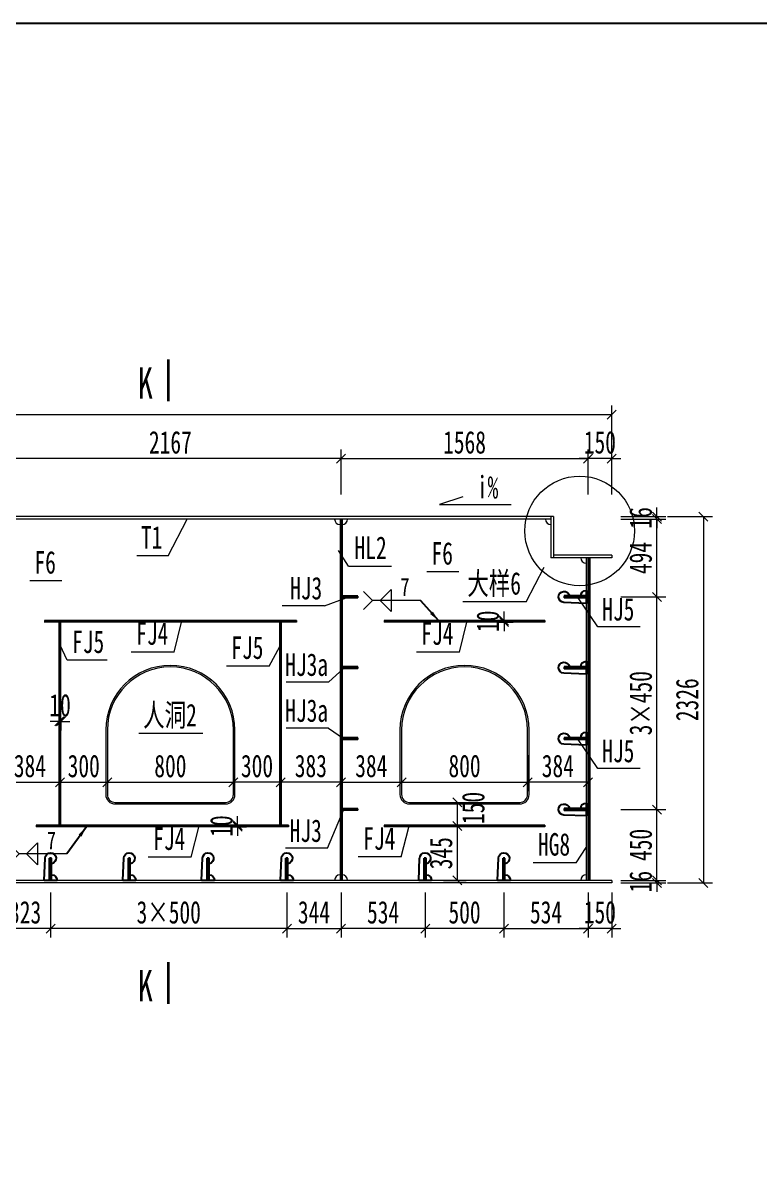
# Model space of a CAD drawing. Header units: millimetres. Extents: x -89049 to 410567, y -307459 to -100425.
# Drawn here: x 262831 to 267509, y -145943 to -138634 of the extents above; entities that cross this region are included whole.
import ezdxf
from ezdxf.enums import TextEntityAlignment as Align

# ---------------------------------------------------------------- set-up
doc = ezdxf.new("R2010")
doc.units = ezdxf.units.MM
doc.layers.get('Defpoints').update_dxf_attribs({"color": 8})
for name, color, linetype, lineweight in [('Dim', 4, 'Continuous', 15), ('文字', 7, 'Continuous', 15), ('粗线', 3, 'Continuous', 35), ('细实线', 4, 'Continuous', 15), ('钢板粗线', 1, 'Continuous', 25), ('钢板细线', 6, 'Continuous', 15)]:
    doc.layers.add(name, color=color, linetype=linetype, lineweight=lineweight)
doc.layers.add('Text', color=4, linetype='Continuous')
doc.styles.add('111', font='', dxfattribs={"width": 0.7})
doc.styles.add('BM_Dim', font='', dxfattribs={"width": 0.85})
doc.styles.add('SMEDI', font='', dxfattribs={"width": 0.75})
doc.styles.get("Standard").update_dxf_attribs({"font": ''})
doc.styles.get('111').set_extended_font_data('仿宋_GB2312')
doc.styles.get('BM_Dim').set_extended_font_data('仿宋_GB2312')
doc.styles.get('SMEDI').set_extended_font_data('仿宋_GB2312')
doc.styles.get('Standard').set_extended_font_data('仿宋_GB2312')
doc.dimstyles.new('200', dxfattribs={"dimscale": 0, "dimtxt": 2.5, "dimasz": 1, "dimexe": 1, "dimexo": 1, "dimgap": 0.6, "dimtad": 1, "dimdec": 0, "dimdsep": 46, "dimtxsty": '111', "dimblk": 'OBLIQUE', "dimcen": 0, "dimclrd": 4, "dimclre": 4, "dimclrt": 4, "dimadec": 1, "dimazin": 2, "dimtfac": 1, "dimtdec": 0, "dimtix": 1, "dimtmove": 2, "dimatfit": 3, "dimfxl": 4, "dimfxlon": 1, "dimtolj": 1, "dimlwd": -1, "dimlwe": -1, "dimarcsym": 0})
doc.dimstyles.new('MSteel_1.0_1.0', dxfattribs={"dimtxt": 3, "dimasz": 1.2, "dimexe": 1, "dimexo": 1, "dimgap": 1, "dimtad": 3, "dimtoh": 1, "dimdec": 0, "dimzin": 0, "dimdsep": 46, "dimtxsty": 'Standard', "dimblk": 'ARCHTICK', "dimcen": 0.09, "dimclrd": 3, "dimclre": 3, "dimadec": 0, "dimazin": 0, "dimtfac": 1, "dimtdec": 4, "dimtofl": 0, "dimtmove": 0, "dimatfit": 3, "dimfxl": 1, "dimtolj": 1, "dimtzin": 0, "dimarcsym": 0})

# ---------------------------------------------------------------- blocks, each defined once
blk = doc.blocks.new('_Oblique')
at = {"color": 0, "linetype": 'ByBlock', "lineweight": -2}
blk.add_line((-0.5, -0.5), (0.5, 0.5), dxfattribs=at)
blk = doc.blocks.new('*D4114')
at = {"layer": 'Defpoints', "color": 0, "transparency": 16777216}
for p in [(264166, -143244.7), (263366, -143279.2), (264166, -143455)]:
    blk.add_point(p, dxfattribs=at)
at = {"layer": '细实线', "color": 4, "transparency": 16777216}
for p, q in [((264166, -143301.9), (264166, -143512.2)), ((263366, -143336.3), (263366, -143512.2)), ((263366, -143455), (264166, -143455))]:
    blk.add_line(p, q, dxfattribs=at)
at = {"layer": '细实线', "color": 4, "transparency": 16777216, "xscale": 57.14285714285715, "yscale": 57.14285714285715, "zscale": 57.14285714285715, "rotation": 180}
blk.add_blockref('_Oblique', (263366, -143455), dxfattribs=at)
at = {"layer": '细实线', "color": 4, "transparency": 16777216, "xscale": 57.14285714285715, "yscale": 57.14285714285715, "zscale": 57.14285714285715}
blk.add_blockref('_Oblique', (264166, -143455), dxfattribs=at)
at = {"layer": '细实线', "color": 4, "transparency": 16777216, "insert": (263766, -143352.8), "char_height": 142.86, "attachment_point": 5, "style": '111'}
blk.add_mtext('\\A1;800', dxfattribs=at)
blk = doc.blocks.new('*D4115')
at = {"layer": 'Defpoints', "color": 0, "transparency": 16777216}
for p in [(263366, -143235.4), (263066, -143271.3), (263366, -143455)]:
    blk.add_point(p, dxfattribs=at)
at = {"layer": '细实线', "color": 4, "transparency": 16777216}
for p, q in [((263366, -143292.5), (263366, -143512.2)), ((263066, -143328.5), (263066, -143512.2)), ((263066, -143455), (263366, -143455))]:
    blk.add_line(p, q, dxfattribs=at)
at = {"layer": '细实线', "color": 4, "transparency": 16777216, "xscale": 57.14285714285715, "yscale": 57.14285714285715, "zscale": 57.14285714285715, "rotation": 180}
blk.add_blockref('_Oblique', (263066, -143455), dxfattribs=at)
at = {"layer": '细实线', "color": 4, "transparency": 16777216, "xscale": 57.14285714285715, "yscale": 57.14285714285715, "zscale": 57.14285714285715}
blk.add_blockref('_Oblique', (263366, -143455), dxfattribs=at)
at = {"layer": '细实线', "color": 4, "transparency": 16777216, "insert": (263216, -143352.8), "char_height": 142.86, "attachment_point": 5, "style": '111'}
blk.add_mtext('\\A1;300', dxfattribs=at)
blk = doc.blocks.new('*D4116')
at = {"layer": 'Defpoints', "color": 0, "transparency": 16777216}
for p in [(264166, -143235.4), (264466, -143271.3), (264166, -143455)]:
    blk.add_point(p, dxfattribs=at)
at = {"layer": '细实线', "color": 4, "transparency": 16777216}
for p, q in [((264166, -143292.5), (264166, -143512.2)), ((264466, -143328.5), (264466, -143512.2)), ((264466, -143455), (264166, -143455))]:
    blk.add_line(p, q, dxfattribs=at)
at = {"layer": '细实线', "color": 4, "transparency": 16777216, "xscale": 57.14285714285715, "yscale": 57.14285714285715, "zscale": 57.14285714285715, "rotation": 180}
blk.add_blockref('_Oblique', (264166, -143455), dxfattribs=at)
at = {"layer": '细实线', "color": 4, "transparency": 16777216, "xscale": 57.14285714285715, "yscale": 57.14285714285715, "zscale": 57.14285714285715}
blk.add_blockref('_Oblique', (264466, -143455), dxfattribs=at)
at = {"layer": '细实线', "color": 4, "transparency": 16777216, "insert": (264316, -143352.8), "char_height": 142.86, "attachment_point": 5, "style": '111'}
blk.add_mtext('\\A1;300', dxfattribs=at)
blk = doc.blocks.new('*D4117')
at = {"layer": 'Defpoints', "color": 0, "transparency": 16777216}
for p in [(262682.5, -143270.6), (263066, -143261.7), (263066, -143454.8)]:
    blk.add_point(p, dxfattribs=at)
at = {"layer": '细实线', "color": 4, "transparency": 16777216}
for p, q in [((263066, -143318.8), (263066, -143511.9)), ((262682.5, -143327.7), (262682.5, -143511.9)), ((262682.5, -143454.8), (263066, -143454.8))]:
    blk.add_line(p, q, dxfattribs=at)
at = {"layer": '细实线', "color": 4, "transparency": 16777216, "xscale": 57.14285714285715, "yscale": 57.14285714285715, "zscale": 57.14285714285715, "rotation": 180}
blk.add_blockref('_Oblique', (262682.5, -143454.8), dxfattribs=at)
at = {"layer": '细实线', "color": 4, "transparency": 16777216, "xscale": 57.14285714285715, "yscale": 57.14285714285715, "zscale": 57.14285714285715}
blk.add_blockref('_Oblique', (263066, -143454.8), dxfattribs=at)
at = {"layer": '细实线', "color": 4, "transparency": 16777216, "insert": (262874.3, -143352.5), "char_height": 142.86, "attachment_point": 5, "style": '111'}
blk.add_mtext('\\A1;384', dxfattribs=at)
blk = doc.blocks.new('*D4118')
at = {"layer": 'Defpoints', "color": 0, "transparency": 16777216}
for p in [(264466.1, -143248.7), (264849.5, -143258.9), (264466.1, -143454.8)]:
    blk.add_point(p, dxfattribs=at)
at = {"layer": '细实线', "color": 4, "transparency": 16777216}
for p, q in [((264466.1, -143305.9), (264466.1, -143511.9)), ((264849.5, -143316), (264849.5, -143511.9)), ((264849.5, -143454.8), (264466.1, -143454.8))]:
    blk.add_line(p, q, dxfattribs=at)
at = {"layer": '细实线', "color": 4, "transparency": 16777216, "xscale": 57.14285714285715, "yscale": 57.14285714285715, "zscale": 57.14285714285715, "rotation": 180}
blk.add_blockref('_Oblique', (264466.1, -143454.8), dxfattribs=at)
at = {"layer": '细实线', "color": 4, "transparency": 16777216, "xscale": 57.14285714285715, "yscale": 57.14285714285715, "zscale": 57.14285714285715}
blk.add_blockref('_Oblique', (264849.5, -143454.8), dxfattribs=at)
at = {"layer": '细实线', "color": 4, "transparency": 16777216, "insert": (264657.8, -143352.5), "char_height": 142.86, "attachment_point": 5, "style": '111'}
blk.add_mtext('\\A1;383', dxfattribs=at)
blk = doc.blocks.new('*D4119')
at = {"layer": 'Defpoints', "color": 0, "transparency": 16777216}
for p in [(266033.5, -143244.5), (265233.5, -143278.9), (266033.5, -143454.8)]:
    blk.add_point(p, dxfattribs=at)
at = {"layer": '细实线', "color": 4, "transparency": 16777216}
for p, q in [((266033.5, -143301.6), (266033.5, -143511.9)), ((265233.5, -143336.1), (265233.5, -143511.9)), ((265233.5, -143454.8), (266033.5, -143454.8))]:
    blk.add_line(p, q, dxfattribs=at)
at = {"layer": '细实线', "color": 4, "transparency": 16777216, "xscale": 57.14285714285715, "yscale": 57.14285714285715, "zscale": 57.14285714285715, "rotation": 180}
blk.add_blockref('_Oblique', (265233.5, -143454.8), dxfattribs=at)
at = {"layer": '细实线', "color": 4, "transparency": 16777216, "xscale": 57.14285714285715, "yscale": 57.14285714285715, "zscale": 57.14285714285715}
blk.add_blockref('_Oblique', (266033.5, -143454.8), dxfattribs=at)
at = {"layer": '细实线', "color": 4, "transparency": 16777216, "insert": (265633.5, -143352.5), "char_height": 142.86, "attachment_point": 5, "style": '111'}
blk.add_mtext('\\A1;800', dxfattribs=at)
blk = doc.blocks.new('*D4120')
at = {"layer": 'Defpoints', "color": 0, "transparency": 16777216}
for p in [(265233.5, -143238), (264849.5, -143261), (265233.5, -143454.8)]:
    blk.add_point(p, dxfattribs=at)
at = {"layer": '细实线', "color": 4, "transparency": 16777216}
for p, q in [((264849.5, -143318.1), (264849.5, -143511.9)), ((265233.5, -143295.1), (265233.5, -143511.9)), ((264849.5, -143454.8), (265233.5, -143454.8))]:
    blk.add_line(p, q, dxfattribs=at)
at = {"layer": '细实线', "color": 4, "transparency": 16777216, "xscale": 57.14285714285715, "yscale": 57.14285714285715, "zscale": 57.14285714285715, "rotation": 180}
blk.add_blockref('_Oblique', (264849.5, -143454.8), dxfattribs=at)
at = {"layer": '细实线', "color": 4, "transparency": 16777216, "xscale": 57.14285714285715, "yscale": 57.14285714285715, "zscale": 57.14285714285715}
blk.add_blockref('_Oblique', (265233.5, -143454.8), dxfattribs=at)
at = {"layer": '细实线', "color": 4, "transparency": 16777216, "insert": (265041.5, -143352.5), "char_height": 142.86, "attachment_point": 5, "style": '111'}
blk.add_mtext('\\A1;384', dxfattribs=at)
blk = doc.blocks.new('*D4121')
at = {"layer": 'Defpoints', "color": 0, "transparency": 16777216}
for p in [(266033.5, -143225.1), (266417.6, -143254.4), (266033.5, -143454.8)]:
    blk.add_point(p, dxfattribs=at)
at = {"layer": '细实线', "color": 4, "transparency": 16777216}
for p, q in [((266033.5, -143282.2), (266033.5, -143511.9)), ((266417.6, -143311.6), (266417.6, -143511.9)), ((266417.6, -143454.8), (266033.5, -143454.8))]:
    blk.add_line(p, q, dxfattribs=at)
at = {"layer": '细实线', "color": 4, "transparency": 16777216, "xscale": 57.14285714285715, "yscale": 57.14285714285715, "zscale": 57.14285714285715, "rotation": 180}
blk.add_blockref('_Oblique', (266033.5, -143454.8), dxfattribs=at)
at = {"layer": '细实线', "color": 4, "transparency": 16777216, "xscale": 57.14285714285715, "yscale": 57.14285714285715, "zscale": 57.14285714285715}
blk.add_blockref('_Oblique', (266417.6, -143454.8), dxfattribs=at)
at = {"layer": '细实线', "color": 4, "transparency": 16777216, "insert": (266225.6, -143352.5), "char_height": 142.86, "attachment_point": 5, "style": '111'}
blk.add_mtext('\\A1;384', dxfattribs=at)
blk = doc.blocks.new('*D4122')
at = {"layer": 'Defpoints', "color": 0, "transparency": 16777216}
for p in [(266405.4, -144094.3), (266405.6, -144078.3), (266854.2, -144094.3)]:
    blk.add_point(p, dxfattribs=at)
at = {"layer": '细实线', "color": 4, "transparency": 16777216}
for p, q in [((266854.2, -144078.3), (266854.2, -144021.1)), ((266625.6, -144078.3), (266911.3, -144078.3)), ((266625.6, -144094.3), (266911.3, -144094.3)), ((266854.2, -144078.3), (266854.2, -144094.3)), ((266854.2, -144094.3), (266854.2, -144151.4))]:
    blk.add_line(p, q, dxfattribs=at)
at = {"layer": '细实线', "color": 4, "transparency": 16777216, "xscale": 57.14285714285715, "yscale": 57.14285714285715, "zscale": 57.14285714285715}
for p, rotation in [((266854.2, -144078.3), 270), ((266854.2, -144094.3), 90)]:
    blk.add_blockref('_Oblique', p, dxfattribs=dict(at, rotation=rotation))
at = {"layer": '细实线', "color": 4, "transparency": 16777216, "insert": (266751.9, -144086.3), "char_height": 142.86, "attachment_point": 5, "rotation": 90, "style": '111'}
blk.add_mtext('\\A1;16', dxfattribs=at)
blk = doc.blocks.new('*D4123')
at = {"layer": 'Defpoints', "color": 0, "transparency": 16777216}
for p in [(266405.6, -142278.3), (266854.2, -142278.3), (266567.6, -143628.3)]:
    blk.add_point(p, dxfattribs=at)
at = {"layer": '细实线', "color": 4, "transparency": 16777216}
for p, q in [((266625.6, -142278.3), (266911.3, -142278.3)), ((266854.2, -143628.3), (266854.2, -142278.3)), ((266625.6, -143628.3), (266911.3, -143628.3))]:
    blk.add_line(p, q, dxfattribs=at)
at = {"layer": '细实线', "color": 4, "transparency": 16777216, "xscale": 57.14285714285715, "yscale": 57.14285714285715, "zscale": 57.14285714285715}
for p, rotation in [((266854.2, -142278.3), 90), ((266854.2, -143628.3), 270)]:
    blk.add_blockref('_Oblique', p, dxfattribs=dict(at, rotation=rotation))
at = {"layer": '细实线', "color": 4, "transparency": 16777216, "insert": (266751.9, -142953.3), "char_height": 142.857, "attachment_point": 5, "rotation": 90, "style": '111'}
blk.add_mtext('\\A1;\\f仿宋_GB2312|b0|i0|c134|p49;3×450', dxfattribs=at)
blk = doc.blocks.new('*D4124')
at = {"layer": 'Defpoints', "color": 0, "transparency": 16777216}
for p in [(266405.6, -143628.3), (266854.2, -143628.3), (266405.6, -144078.2)]:
    blk.add_point(p, dxfattribs=at)
at = {"layer": '细实线', "color": 4, "transparency": 16777216}
for p, q in [((266625.6, -143628.3), (266911.3, -143628.3)), ((266854.2, -144078.2), (266854.2, -143628.3)), ((266625.6, -144078.2), (266911.3, -144078.2))]:
    blk.add_line(p, q, dxfattribs=at)
at = {"layer": '细实线', "color": 4, "transparency": 16777216, "xscale": 57.14285714285715, "yscale": 57.14285714285715, "zscale": 57.14285714285715}
for p, rotation in [((266854.2, -143628.3), 90), ((266854.2, -144078.2), 270)]:
    blk.add_blockref('_Oblique', p, dxfattribs=dict(at, rotation=rotation))
at = {"layer": '细实线', "color": 4, "transparency": 16777216, "insert": (266751.9, -143853.2), "char_height": 142.86, "attachment_point": 5, "rotation": 90, "style": '111'}
blk.add_mtext('\\A1;450', dxfattribs=at)
blk = doc.blocks.new('*D4125')
at = {"layer": 'Defpoints', "color": 0, "transparency": 16777216}
for p in [(266181.6, -141784.3), (266854.2, -141784.3), (266405.6, -142278.3)]:
    blk.add_point(p, dxfattribs=at)
at = {"layer": '细实线', "color": 4, "transparency": 16777216}
for p, q in [((266625.6, -141784.3), (266911.3, -141784.3)), ((266854.2, -142278.3), (266854.2, -141784.3)), ((266625.6, -142278.3), (266911.3, -142278.3))]:
    blk.add_line(p, q, dxfattribs=at)
at = {"layer": '细实线', "color": 4, "transparency": 16777216, "xscale": 57.14285714285715, "yscale": 57.14285714285715, "zscale": 57.14285714285715}
for p, rotation in [((266854.2, -141784.3), 90), ((266854.2, -142278.3), 270)]:
    blk.add_blockref('_Oblique', p, dxfattribs=dict(at, rotation=rotation))
at = {"layer": '细实线', "color": 4, "transparency": 16777216, "insert": (266751.9, -142031.3), "char_height": 142.86, "attachment_point": 5, "rotation": 90, "style": '111'}
blk.add_mtext('\\A1;494', dxfattribs=at)
blk = doc.blocks.new('*D4126')
at = {"layer": 'Defpoints', "color": 0, "transparency": 16777216}
for p in [(266405.6, -141768.3), (266405.6, -141784.3), (266854.2, -141768.3)]:
    blk.add_point(p, dxfattribs=at)
at = {"layer": '细实线', "color": 4, "transparency": 16777216}
for p, q in [((266854.2, -141768.3), (266854.2, -141711.2)), ((266625.6, -141768.3), (266911.3, -141768.3)), ((266625.6, -141784.3), (266911.3, -141784.3)), ((266854.2, -141784.3), (266854.2, -141768.3)), ((266854.2, -141784.3), (266854.2, -141841.4))]:
    blk.add_line(p, q, dxfattribs=at)
at = {"layer": '细实线', "color": 4, "transparency": 16777216, "xscale": 57.14285714285715, "yscale": 57.14285714285715, "zscale": 57.14285714285715}
for p, rotation in [((266854.2, -141768.3), 270), ((266854.2, -141784.3), 90)]:
    blk.add_blockref('_Oblique', p, dxfattribs=dict(at, rotation=rotation))
at = {"layer": '细实线', "color": 4, "transparency": 16777216, "insert": (266751.9, -141776.3), "char_height": 142.86, "attachment_point": 5, "rotation": 90, "style": '111'}
blk.add_mtext('\\A1;16', dxfattribs=at)
blk = doc.blocks.new('*D4127')
at = {"layer": 'Defpoints', "color": 0, "transparency": 16777216}
for p in [(266197.6, -141768.3), (266567.6, -144094.3), (267149.3, -144094.3)]:
    blk.add_point(p, dxfattribs=at)
at = {"layer": '细实线', "color": 4, "transparency": 16777216}
for p, q in [((266920.7, -141768.3), (267206.4, -141768.3)), ((267149.3, -141768.3), (267149.3, -144094.3)), ((266920.7, -144094.3), (267206.4, -144094.3))]:
    blk.add_line(p, q, dxfattribs=at)
at = {"layer": '细实线', "color": 4, "transparency": 16777216, "xscale": 57.14285714285715, "yscale": 57.14285714285715, "zscale": 57.14285714285715}
for p, rotation in [((267149.3, -141768.3), 90), ((267149.3, -144094.3), 270)]:
    blk.add_blockref('_Oblique', p, dxfattribs=dict(at, rotation=rotation))
at = {"layer": '细实线', "color": 4, "transparency": 16777216, "insert": (267047.1, -142931.3), "char_height": 142.86, "attachment_point": 5, "rotation": 90, "style": '111'}
blk.add_mtext('\\A1;2326', dxfattribs=at)
blk = doc.blocks.new('*D4128')
at = {"layer": 'Defpoints', "color": 0, "transparency": 16777216}
for p in [(265445.5, -143733.3), (265443.1, -144078.5), (265587, -144078.5)]:
    blk.add_point(p, dxfattribs=at)
at = {"layer": '细实线', "color": 4, "transparency": 16777216}
for p, q in [((265502.6, -143733.3), (265644.2, -143733.3)), ((265587, -143733.3), (265587, -144078.5)), ((265500.2, -144078.5), (265644.2, -144078.5))]:
    blk.add_line(p, q, dxfattribs=at)
at = {"layer": '细实线', "color": 4, "transparency": 16777216, "xscale": 57.14285714285715, "yscale": 57.14285714285715, "zscale": 57.14285714285715}
for p, rotation in [((265587, -143733.3), 90), ((265587, -144078.5), 270)]:
    blk.add_blockref('_Oblique', p, dxfattribs=dict(at, rotation=rotation))
at = {"layer": '细实线', "color": 4, "transparency": 16777216, "insert": (265484.8, -143905.9), "char_height": 142.86, "attachment_point": 5, "rotation": 90, "style": '111'}
blk.add_mtext('\\A1;345', dxfattribs=at)
blk = doc.blocks.new('*D4129')
at = {"layer": 'Defpoints', "color": 0, "transparency": 16777216}
for p in [(265444.1, -143583.3), (265445.5, -143733.3), (265587, -143733.3)]:
    blk.add_point(p, dxfattribs=at)
at = {"layer": '细实线', "color": 4, "transparency": 16777216}
for p, q in [((265501.2, -143583.3), (265644.2, -143583.3)), ((265587, -143583.3), (265587, -143733.3)), ((265502.6, -143733.3), (265644.2, -143733.3))]:
    blk.add_line(p, q, dxfattribs=at)
at = {"layer": '细实线', "color": 4, "transparency": 16777216, "xscale": 57.14285714285715, "yscale": 57.14285714285715, "zscale": 57.14285714285715}
for p, rotation in [((265587, -143583.3), 90), ((265587, -143733.3), 270)]:
    blk.add_blockref('_Oblique', p, dxfattribs=dict(at, rotation=rotation))
at = {"layer": '细实线', "color": 4, "transparency": 16777216, "insert": (265689.3, -143618.5), "char_height": 142.86, "attachment_point": 5, "rotation": 90, "style": '111'}
blk.add_mtext('\\A1;150', dxfattribs=at)
blk = doc.blocks.new('*D4132')
at = {"layer": 'Defpoints', "color": 0, "transparency": 16777216}
for p in [(265796.4, -142428.3), (265796.4, -142438.3), (265884.1, -142438.3)]:
    blk.add_point(p, dxfattribs=at)
at = {"layer": '细实线', "color": 4, "transparency": 16777216}
for p, q in [((265853.5, -142428.3), (265941.2, -142428.3)), ((265853.5, -142438.3), (265941.2, -142438.3)), ((265884.1, -142428.3), (265884.1, -142371.1)), ((265884.1, -142428.3), (265884.1, -142438.3)), ((265884.1, -142438.3), (265884.1, -142495.4))]:
    blk.add_line(p, q, dxfattribs=at)
at = {"layer": '细实线', "color": 4, "transparency": 16777216, "xscale": 57.14285714285715, "yscale": 57.14285714285715, "zscale": 57.14285714285715}
for p, rotation in [((265884.1, -142428.3), 270), ((265884.1, -142438.3), 90)]:
    blk.add_blockref('_Oblique', p, dxfattribs=dict(at, rotation=rotation))
at = {"layer": '细实线', "color": 4, "transparency": 16777216, "insert": (265781.8, -142433.3), "char_height": 142.86, "attachment_point": 5, "rotation": 90, "style": '111'}
blk.add_mtext('\\A1;10', dxfattribs=at)
blk = doc.blocks.new('*D4133')
at = {"layer": 'Defpoints', "color": 0, "transparency": 16777216}
for p in [(264105.1, -143728.3), (264105.1, -143738.3), (264192.8, -143738.3)]:
    blk.add_point(p, dxfattribs=at)
at = {"layer": '细实线', "color": 4, "transparency": 16777216}
for p, q in [((264192.8, -143728.3), (264192.8, -143671.1)), ((264162.2, -143728.3), (264249.9, -143728.3)), ((264162.2, -143738.3), (264249.9, -143738.3)), ((264192.8, -143728.3), (264192.8, -143738.3)), ((264192.8, -143738.3), (264192.8, -143795.4))]:
    blk.add_line(p, q, dxfattribs=at)
at = {"layer": '细实线', "color": 4, "transparency": 16777216, "xscale": 57.14285714285715, "yscale": 57.14285714285715, "zscale": 57.14285714285715}
for p, rotation in [((264192.8, -143728.3), 270), ((264192.8, -143738.3), 90)]:
    blk.add_blockref('_Oblique', p, dxfattribs=dict(at, rotation=rotation))
at = {"layer": '细实线', "color": 4, "transparency": 16777216, "insert": (264090.5, -143733.3), "char_height": 142.86, "attachment_point": 5, "rotation": 90, "style": '111'}
blk.add_mtext('\\A1;10', dxfattribs=at)
blk = doc.blocks.new('*D4136')
at = {"layer": 'Defpoints', "color": 0, "transparency": 16777216}
for p in [(263061, -143015.9), (263071, -143015.9), (263061, -143069.4)]:
    blk.add_point(p, dxfattribs=at)
at = {"layer": '细实线', "color": 4, "transparency": 16777216}
for p, q in [((263061, -143069.4), (263003.9, -143069.4)), ((263061, -143069.4), (263061, -143126.5)), ((263071, -143069.4), (263061, -143069.4)), ((263071, -143069.4), (263071, -143126.5)), ((263071, -143069.4), (263128.2, -143069.4))]:
    blk.add_line(p, q, dxfattribs=at)
at = {"layer": '细实线', "color": 4, "transparency": 16777216, "xscale": 57.14285714285715, "yscale": 57.14285714285715, "zscale": 57.14285714285715}
blk.add_blockref('_Oblique', (263061, -143069.4), dxfattribs=at)
at = {"layer": '细实线', "color": 4, "transparency": 16777216, "xscale": 57.14285714285715, "yscale": 57.14285714285715, "zscale": 57.14285714285715, "rotation": 180}
blk.add_blockref('_Oblique', (263071, -143069.4), dxfattribs=at)
at = {"layer": '细实线', "color": 4, "transparency": 16777216, "insert": (263066, -142967.1), "char_height": 142.86, "attachment_point": 5, "style": '111'}
blk.add_mtext('\\A1;10', dxfattribs=at)
blk = doc.blocks.new('_ArchTick')
at = {"color": 0, "linetype": 'ByBlock', "const_width": 0.15}
blk.add_lwpolyline([(-0.5, -0.5), (0.5, 0.5)], dxfattribs=at)
blk = doc.blocks.new('角焊缝2')
at = {"layer": 'Dim'}
blk.add_line((-3138.01, 370.22), (-3132.7, 370.22), dxfattribs=at)
blk.add_lwpolyline([(-3134.75, 371.45), (-3134.75, 368.99), (-3133.52, 370.22)], close=True, dxfattribs=at)
blk.add_lwpolyline([(-3131.7, 369.22), (-3132.7, 370.22), (-3131.7, 371.22)], dxfattribs=at)
blk = doc.blocks.new('12-140加劲 有过焊孔')
at = {"layer": 'Defpoints'}
blk.add_line((0, 0), (0, 140), dxfattribs=at)
at = {"layer": '钢板粗线', "color": 7}
for p, q in [((-6, 0), (-6, 140)), ((-6, 140), (6, 140)), ((6, 0), (6, 140)), ((41, 0), (35, 141.5)), ((-41, 0), (41, 0))]:
    blk.add_line(p, q, dxfattribs=at)
for centre, start, end in [((0, 140), 2.44105, 260.12911), ((-6, 0), 90, 180)]:
    blk.add_arc(centre, 35, start, end, dxfattribs=at)
blk = doc.blocks.new('10-100加劲 无过焊孔')
at = {"layer": 'Defpoints'}
blk.add_line((0, -100), (0, 0), dxfattribs=at)
at = {"layer": '钢板粗线', "color": 7}
for p, q in [((-5, -100), (-5, 0)), ((-5, 0), (5, 0)), ((5, -100), (5, 0)), ((-5, -100), (5, -100))]:
    blk.add_line(p, q, dxfattribs=at)
blk = doc.blocks.new('*D4139')
at = {"layer": 'Defpoints', "color": 0, "transparency": 16777216}
for p in [(266417.6, -144078.3), (266567.6, -144078.3), (266417.6, -144384)]:
    blk.add_point(p, dxfattribs=at)
at = {"layer": '细实线', "color": 4, "transparency": 16777216}
for p, q in [((266417.6, -144155.4), (266417.6, -144441.2)), ((266567.6, -144155.4), (266567.6, -144441.2)), ((266417.6, -144384), (266360.5, -144384)), ((266567.6, -144384), (266417.6, -144384)), ((266567.6, -144384), (266624.8, -144384))]:
    blk.add_line(p, q, dxfattribs=at)
at = {"layer": '细实线', "color": 4, "transparency": 16777216, "xscale": 57.14285714285715, "yscale": 57.14285714285715, "zscale": 57.14285714285715}
blk.add_blockref('_Oblique', (266417.6, -144384), dxfattribs=at)
at = {"layer": '细实线', "color": 4, "transparency": 16777216, "xscale": 57.14285714285715, "yscale": 57.14285714285715, "zscale": 57.14285714285715, "rotation": 180}
blk.add_blockref('_Oblique', (266567.6, -144384), dxfattribs=at)
at = {"layer": '细实线', "color": 4, "transparency": 16777216, "insert": (266492.6, -144281.8), "char_height": 142.86, "attachment_point": 5, "style": '111'}
blk.add_mtext('\\A1;150', dxfattribs=at)
blk = doc.blocks.new('*D4140')
at = {"layer": 'Defpoints', "color": 0, "transparency": 16777216}
for p in [(265883.5, -144078.3), (266417.6, -144078.3), (266417.6, -144384)]:
    blk.add_point(p, dxfattribs=at)
at = {"layer": '细实线', "color": 4, "transparency": 16777216}
for p, q in [((265883.5, -144155.4), (265883.5, -144441.2)), ((266417.6, -144155.4), (266417.6, -144441.2)), ((265883.5, -144384), (266417.6, -144384))]:
    blk.add_line(p, q, dxfattribs=at)
at = {"layer": '细实线', "color": 4, "transparency": 16777216, "xscale": 57.14285714285715, "yscale": 57.14285714285715, "zscale": 57.14285714285715, "rotation": 180}
blk.add_blockref('_Oblique', (265883.5, -144384), dxfattribs=at)
at = {"layer": '细实线', "color": 4, "transparency": 16777216, "xscale": 57.14285714285715, "yscale": 57.14285714285715, "zscale": 57.14285714285715}
blk.add_blockref('_Oblique', (266417.6, -144384), dxfattribs=at)
at = {"layer": '细实线', "color": 4, "transparency": 16777216, "insert": (266150.6, -144281.8), "char_height": 142.86, "attachment_point": 5, "style": '111'}
blk.add_mtext('\\A1;534', dxfattribs=at)
blk = doc.blocks.new('*D4141')
at = {"layer": 'Defpoints', "color": 0, "transparency": 16777216}
for p in [(265383.5, -144078.3), (265883.5, -144078.3), (265383.5, -144384)]:
    blk.add_point(p, dxfattribs=at)
at = {"layer": '细实线', "color": 4, "transparency": 16777216}
for p, q in [((265383.5, -144155.4), (265383.5, -144441.2)), ((265883.5, -144155.4), (265883.5, -144441.2)), ((265883.5, -144384), (265383.5, -144384))]:
    blk.add_line(p, q, dxfattribs=at)
at = {"layer": '细实线', "color": 4, "transparency": 16777216, "xscale": 57.14285714285715, "yscale": 57.14285714285715, "zscale": 57.14285714285715, "rotation": 180}
blk.add_blockref('_Oblique', (265383.5, -144384), dxfattribs=at)
at = {"layer": '细实线', "color": 4, "transparency": 16777216, "xscale": 57.14285714285715, "yscale": 57.14285714285715, "zscale": 57.14285714285715}
blk.add_blockref('_Oblique', (265883.5, -144384), dxfattribs=at)
at = {"layer": '细实线', "color": 4, "transparency": 16777216, "insert": (265633.5, -144281.8), "char_height": 142.86, "attachment_point": 5, "style": '111'}
blk.add_mtext('\\A1;500', dxfattribs=at)
blk = doc.blocks.new('*D4142')
at = {"layer": 'Defpoints', "color": 0, "transparency": 16777216}
for p in [(264505.6, -144078.3), (264849.5, -144078.3), (264849.5, -144384)]:
    blk.add_point(p, dxfattribs=at)
at = {"layer": '细实线', "color": 4, "transparency": 16777216}
for p, q in [((264505.6, -144155.4), (264505.6, -144441.2)), ((264849.5, -144155.4), (264849.5, -144441.2)), ((264505.6, -144384), (264849.5, -144384))]:
    blk.add_line(p, q, dxfattribs=at)
at = {"layer": '细实线', "color": 4, "transparency": 16777216, "xscale": 57.14285714285715, "yscale": 57.14285714285715, "zscale": 57.14285714285715, "rotation": 180}
blk.add_blockref('_Oblique', (264505.6, -144384), dxfattribs=at)
at = {"layer": '细实线', "color": 4, "transparency": 16777216, "xscale": 57.14285714285715, "yscale": 57.14285714285715, "zscale": 57.14285714285715}
blk.add_blockref('_Oblique', (264849.5, -144384), dxfattribs=at)
at = {"layer": '细实线', "color": 4, "transparency": 16777216, "insert": (264677.5, -144281.8), "char_height": 142.86, "attachment_point": 5, "style": '111'}
blk.add_mtext('\\A1;344', dxfattribs=at)
blk = doc.blocks.new('*D4143')
at = {"layer": 'Defpoints', "color": 0, "transparency": 16777216}
for p in [(264849.5, -144078.3), (265383.5, -144078.3), (264849.5, -144384)]:
    blk.add_point(p, dxfattribs=at)
at = {"layer": '细实线', "color": 4, "transparency": 16777216}
for p, q in [((264849.5, -144155.4), (264849.5, -144441.2)), ((265383.5, -144155.4), (265383.5, -144441.2)), ((265383.5, -144384), (264849.5, -144384))]:
    blk.add_line(p, q, dxfattribs=at)
at = {"layer": '细实线', "color": 4, "transparency": 16777216, "xscale": 57.14285714285715, "yscale": 57.14285714285715, "zscale": 57.14285714285715, "rotation": 180}
blk.add_blockref('_Oblique', (264849.5, -144384), dxfattribs=at)
at = {"layer": '细实线', "color": 4, "transparency": 16777216, "xscale": 57.14285714285715, "yscale": 57.14285714285715, "zscale": 57.14285714285715}
blk.add_blockref('_Oblique', (265383.5, -144384), dxfattribs=at)
at = {"layer": '细实线', "color": 4, "transparency": 16777216, "insert": (265116.5, -144281.8), "char_height": 142.86, "attachment_point": 5, "style": '111'}
blk.add_mtext('\\A1;534', dxfattribs=at)
blk = doc.blocks.new('*D4144')
at = {"layer": 'Defpoints', "color": 0, "transparency": 16777216}
for p in [(263005.6, -144078.3), (264505.6, -144078.3), (263005.6, -144384)]:
    blk.add_point(p, dxfattribs=at)
at = {"layer": '细实线', "color": 4, "transparency": 16777216}
for p, q in [((263005.6, -144155.4), (263005.6, -144441.2)), ((264505.6, -144155.4), (264505.6, -144441.2)), ((264505.6, -144384), (263005.6, -144384))]:
    blk.add_line(p, q, dxfattribs=at)
at = {"layer": '细实线', "color": 4, "transparency": 16777216, "xscale": 57.14285714285715, "yscale": 57.14285714285715, "zscale": 57.14285714285715, "rotation": 180}
blk.add_blockref('_Oblique', (263005.6, -144384), dxfattribs=at)
at = {"layer": '细实线', "color": 4, "transparency": 16777216, "xscale": 57.14285714285715, "yscale": 57.14285714285715, "zscale": 57.14285714285715}
blk.add_blockref('_Oblique', (264505.6, -144384), dxfattribs=at)
at = {"layer": '细实线', "color": 4, "transparency": 16777216, "insert": (263755.6, -144281.8), "char_height": 142.86, "attachment_point": 5, "style": '111'}
blk.add_mtext('\\A1;3×500', dxfattribs=at)
blk = doc.blocks.new('*D4145')
at = {"layer": 'Defpoints', "color": 0, "transparency": 16777216}
for p in [(262682.5, -144078.3), (263005.6, -144078.3), (262682.5, -144384)]:
    blk.add_point(p, dxfattribs=at)
at = {"layer": '细实线', "color": 4, "transparency": 16777216}
for p, q in [((262682.5, -144155.4), (262682.5, -144441.2)), ((263005.6, -144155.4), (263005.6, -144441.2)), ((263005.6, -144384), (262682.5, -144384))]:
    blk.add_line(p, q, dxfattribs=at)
at = {"layer": '细实线', "color": 4, "transparency": 16777216, "xscale": 57.14285714285715, "yscale": 57.14285714285715, "zscale": 57.14285714285715, "rotation": 180}
blk.add_blockref('_Oblique', (262682.5, -144384), dxfattribs=at)
at = {"layer": '细实线', "color": 4, "transparency": 16777216, "xscale": 57.14285714285715, "yscale": 57.14285714285715, "zscale": 57.14285714285715}
blk.add_blockref('_Oblique', (263005.6, -144384), dxfattribs=at)
at = {"layer": '细实线', "color": 4, "transparency": 16777216, "insert": (262844.1, -144281.8), "char_height": 142.86, "attachment_point": 5, "style": '111'}
blk.add_mtext('\\A1;323', dxfattribs=at)
blk = doc.blocks.new('*D4153')
at = {"layer": 'Defpoints', "color": 0, "transparency": 16777216}
for p in [(266417.6, -141399.8), (266417.6, -142029.3), (266567.6, -142013.3)]:
    blk.add_point(p, dxfattribs=at)
at = {"layer": '细实线', "color": 4, "transparency": 16777216}
for p, q in [((266417.6, -141628.4), (266417.6, -141342.6)), ((266567.6, -141628.4), (266567.6, -141342.6)), ((266417.6, -141399.8), (266360.5, -141399.8)), ((266567.6, -141399.8), (266417.6, -141399.8)), ((266567.6, -141399.8), (266624.8, -141399.8))]:
    blk.add_line(p, q, dxfattribs=at)
at = {"layer": '细实线', "color": 4, "transparency": 16777216, "xscale": 57.14285714285715, "yscale": 57.14285714285715, "zscale": 57.14285714285715}
blk.add_blockref('_Oblique', (266417.6, -141399.8), dxfattribs=at)
at = {"layer": '细实线', "color": 4, "transparency": 16777216, "xscale": 57.14285714285715, "yscale": 57.14285714285715, "zscale": 57.14285714285715, "rotation": 180}
blk.add_blockref('_Oblique', (266567.6, -141399.8), dxfattribs=at)
at = {"layer": '细实线', "color": 4, "transparency": 16777216, "insert": (266492.6, -141297.5), "char_height": 142.86, "attachment_point": 5, "style": '111'}
blk.add_mtext('\\A1;150', dxfattribs=at)
blk = doc.blocks.new('*D4154')
at = {"layer": 'Defpoints', "color": 0, "transparency": 16777216}
for p in [(266417.6, -141399.8), (264849.5, -142013.3), (266417.6, -142029.3)]:
    blk.add_point(p, dxfattribs=at)
at = {"layer": '细实线', "color": 4, "transparency": 16777216}
for p, q in [((264849.5, -141628.4), (264849.5, -141342.6)), ((266417.6, -141628.4), (266417.6, -141342.6)), ((264849.5, -141399.8), (266417.6, -141399.8))]:
    blk.add_line(p, q, dxfattribs=at)
at = {"layer": '细实线', "color": 4, "transparency": 16777216, "xscale": 57.14285714285715, "yscale": 57.14285714285715, "zscale": 57.14285714285715, "rotation": 180}
blk.add_blockref('_Oblique', (264849.5, -141399.8), dxfattribs=at)
at = {"layer": '细实线', "color": 4, "transparency": 16777216, "xscale": 57.14285714285715, "yscale": 57.14285714285715, "zscale": 57.14285714285715}
blk.add_blockref('_Oblique', (266417.6, -141399.8), dxfattribs=at)
at = {"layer": '细实线', "color": 4, "transparency": 16777216, "insert": (265633.5, -141297.5), "char_height": 142.86, "attachment_point": 5, "style": '111'}
blk.add_mtext('\\A1;1568', dxfattribs=at)
blk = doc.blocks.new('*D4155')
at = {"layer": 'Defpoints', "color": 0, "transparency": 16777216}
for p in [(262682.5, -141399.8), (262682.5, -142029.3), (264849.5, -142013.3)]:
    blk.add_point(p, dxfattribs=at)
at = {"layer": '细实线', "color": 4, "transparency": 16777216}
for p, q in [((262682.5, -141628.4), (262682.5, -141342.6)), ((264849.5, -141628.4), (264849.5, -141342.6)), ((264849.5, -141399.8), (262682.5, -141399.8))]:
    blk.add_line(p, q, dxfattribs=at)
at = {"layer": '细实线', "color": 4, "transparency": 16777216, "xscale": 57.14285714285715, "yscale": 57.14285714285715, "zscale": 57.14285714285715, "rotation": 180}
blk.add_blockref('_Oblique', (262682.5, -141399.8), dxfattribs=at)
at = {"layer": '细实线', "color": 4, "transparency": 16777216, "xscale": 57.14285714285715, "yscale": 57.14285714285715, "zscale": 57.14285714285715}
blk.add_blockref('_Oblique', (264849.5, -141399.8), dxfattribs=at)
at = {"layer": '细实线', "color": 4, "transparency": 16777216, "insert": (263766, -141297.5), "char_height": 142.86, "attachment_point": 5, "style": '111'}
blk.add_mtext('\\A1;2167', dxfattribs=at)
blk = doc.blocks.new('*D4159')
at = {"layer": 'Defpoints', "color": 0, "transparency": 16777216}
for p in [(266567.6, -141120.1), (257859.5, -141768.3), (266567.6, -142013.3)]:
    blk.add_point(p, dxfattribs=at)
at = {"layer": '细实线', "color": 4, "transparency": 16777216}
for p, q in [((257859.5, -141348.7), (257859.5, -141063)), ((257859.5, -141120.1), (266567.6, -141120.1)), ((266567.6, -141348.7), (266567.6, -141063))]:
    blk.add_line(p, q, dxfattribs=at)
at = {"layer": '细实线', "color": 4, "transparency": 16777216, "xscale": 57.14285714285715, "yscale": 57.14285714285715, "zscale": 57.14285714285715, "rotation": 180}
blk.add_blockref('_Oblique', (257859.5, -141120.1), dxfattribs=at)
at = {"layer": '细实线', "color": 4, "transparency": 16777216, "xscale": 57.14285714285715, "yscale": 57.14285714285715, "zscale": 57.14285714285715}
blk.add_blockref('_Oblique', (266567.6, -141120.1), dxfattribs=at)
at = {"layer": '细实线', "color": 4, "transparency": 16777216, "insert": (262213.5, -141017.9), "char_height": 142.86, "attachment_point": 5, "style": '111'}
blk.add_mtext('\\A1;8708', dxfattribs=at)

msp = doc.modelspace()

# ---------------------------------------------------------------- linework, layer by layer
at = {"layer": 'Defpoints'}
for p, q in [((264849.5, -141784.3), (264849.5, -144078.3)), ((266417.6, -142029.3), (266417.6, -144078.3)), ((264566.1, -142433.3), (262966, -142433.3)), ((263066, -143733.3), (263066, -142433.3)), ((264466.1, -143733.3), (264466.1, -142433.3)), ((266143.5, -142433.3), (265123.5, -142433.3)), ((264515.1, -143733.3), (262915, -143733.3)), ((266143.5, -143733.3), (265123.5, -143733.3))]:
    msp.add_line(p, q, dxfattribs=at)
msp.add_lwpolyline([(256566.6, -138634.1), (278566.6, -138634.1), (278566.6, -153251.3), (256566.6, -153251.3)], close=True, dxfattribs=at)
at = {"layer": '粗线'}
for p, q in [((263754.6, -141034.5), (263754.6, -140771.2)), ((263754.6, -144861.7), (263754.6, -144598.4))]:
    msp.add_line(p, q, dxfattribs=at)
at = {"layer": '细实线'}
for p, q in [((265622.2, -141642.7), (265474.9, -141692.5)), ((265474.9, -141692.5), (265929.6, -141692.5)), ((263752.2, -142017.1), (263872, -141784.3)), ((264897.7, -142083.1), (264833.2, -141984.6)), ((263752.2, -142017.1), (263552.7, -142017.1)), ((264897.7, -142083.1), (265170.2, -142083.1)), ((265596.7, -142119.1), (265393.4, -142119.1)), ((266024.6, -142309.6), (266138.3, -142088.6)), ((263076.2, -142176.1), (262872.9, -142176.1)), ((264743.7, -142334.6), (264881.2, -142283.3)), ((266480.1, -142468.8), (266354.9, -142284.3)), ((264743.7, -142334.6), (264476, -142334.6)), ((266024.6, -142309.6), (265622.9, -142309.6)), ((263790.2, -142628.2), (263837.7, -142438.2)), ((265600.5, -142628.3), (265648, -142438.3)), ((266747.8, -142468.8), (266480.1, -142468.8)), ((263111, -142680.5), (263066, -142584)), ((263790.2, -142628.2), (263517.7, -142628.2)), ((264394.2, -142718), (264461.1, -142592.7)), ((265600.5, -142628.3), (265328, -142628.3)), ((263363.9, -142680.5), (263111, -142680.5)), ((264394.2, -142718), (264121.6, -142718)), ((264769.6, -142820.3), (264865.5, -142733.3)), ((264769.6, -142820.3), (264502, -142820.3)), ((263971.7, -143145.9), (263565.2, -143145.9)), ((264769.6, -143112), (264502, -143112)), ((264769.6, -143112), (264865.5, -143177)), ((266480.1, -143368.8), (266354.9, -143184.3)), ((266747.8, -143368.8), (266480.1, -143368.8)), ((264763.7, -143874.6), (264865, -143633.3)), ((263898.2, -143931.1), (263945.7, -143741.1)), ((265231.5, -143929.7), (265279, -143739.7)), ((264763.7, -143874.6), (264496, -143874.6)), ((266341.1, -143967), (266405.6, -143868.5)), ((263898.2, -143931.1), (263625.6, -143931.1)), ((265231.5, -143929.7), (264959, -143929.7)), ((266341.1, -143967), (266068.6, -143967))]:
    msp.add_line(p, q, dxfattribs=at)
msp.add_circle((266364.2, -141859.4), 347.8, dxfattribs=at)
at = {"layer": '钢板细线'}
for p, q in [((266197.6, -141768.3), (257859.5, -141768.3)), ((266181.6, -141784.3), (257859.5, -141784.3)), ((264843.5, -141784.3), (264843.5, -144078.3)), ((264855.5, -141784.3), (264855.5, -144078.3)), ((266181.6, -141768.3), (266181.6, -142029.3)), ((266197.6, -141768.3), (266197.6, -142029.3)), ((266567.6, -142029.3), (266181.6, -142029.3)), ((266567.6, -142013.3), (266197.6, -142013.3)), ((266405.6, -142029.3), (266405.6, -144078.3)), ((266429.6, -142029.3), (266429.6, -144078.3)), ((266567.6, -142013.3), (266567.6, -142029.3)), ((264566, -142438.3), (262965.9, -142438.3)), ((264566.1, -142428.3), (262966, -142428.3)), ((262966, -142428.3), (262966, -142438.3)), ((263061, -143728.3), (263061, -142438.3)), ((263071, -143728.3), (263071, -142438.3)), ((264461.1, -143728.3), (264461.1, -142438.3)), ((264471.1, -143728.3), (264471.1, -142438.3)), ((264566.1, -142428.3), (264566.1, -142438.3)), ((266143.5, -142428.3), (265123.5, -142428.3)), ((265123.5, -142428.3), (265123.5, -142438.3)), ((266143.5, -142438.3), (265123.5, -142438.3)), ((266143.5, -142428.3), (266143.5, -142438.3)), ((264515.1, -143728.3), (262915, -143728.3)), ((262915, -143728.3), (262915, -143738.3)), ((264515.1, -143738.3), (262915, -143738.3)), ((264515.1, -143728.3), (264515.1, -143738.3)), ((266143.5, -143728.3), (265123.5, -143728.3)), ((265123.5, -143728.3), (265123.5, -143738.3)), ((266143.5, -143738.3), (265123.5, -143738.3)), ((266143.5, -143728.3), (266143.5, -143738.3)), ((266567.6, -144078.3), (257859.5, -144078.3)), ((266567.6, -144094.3), (257859.5, -144094.3)), ((266567.6, -144078.3), (266567.6, -144094.3))]:
    msp.add_line(p, q, dxfattribs=at)
at = {"layer": '钢板细线', "elevation": 0}
for points in [[(263416, -143593.3), (264116, -143593.3, 0.414214), (264176, -143533.3), (264176, -143123.3, 1), (263356, -143123.3), (263356, -143533.3, 0.414214)], [(263416, -143583.3), (264116, -143583.3, 0.414214), (264166, -143533.3), (264166, -143123.3, 1), (263366, -143123.3), (263366, -143533.3, 0.414214)], [(265283.5, -143593.3), (265983.5, -143593.3, 0.414214), (266043.5, -143533.3), (266043.5, -143123.3, 1), (265223.5, -143123.3), (265223.5, -143533.3, 0.414214)], [(265283.5, -143583.3), (265983.5, -143583.3, 0.414214), (266033.5, -143533.3), (266033.5, -143123.3, 1), (265233.5, -143123.3), (265233.5, -143533.3, 0.414214)]]:
    msp.add_lwpolyline(points, format="xyb", close=True, dxfattribs=at)
at = {"layer": '钢板细线'}
for centre, start, end in [((264843.5, -141784.3), 180, 270), ((264855.5, -141784.3), 270, 0), ((266181.6, -141784.3), 180, 270), ((266405.6, -142029.3), 180, 270), ((264843.5, -144078.3), 90, 180), ((264855.5, -144078.3), 0, 90), ((266405.6, -144078.3), 90, 180)]:
    msp.add_arc(centre, 35, start, end, dxfattribs=at)

# ---------------------------------------------------------------- block references
at = {"layer": '细实线', "rotation": 89.99999999999999}
for p in [(264855.5, -142278.3), (264855.5, -142728.3), (264855.5, -143178.3), (264855.5, -143628.3)]:
    msp.add_blockref('10-100加劲 无过焊孔', p, dxfattribs=at)
at = {"layer": '细实线', "color": 8, "xscale": -57.1428571428572, "yscale": 57.1428571428572, "zscale": 57.1428571428572, "rotation": 359.9999999999999}
for p in [(86038.6, -163456.3), (83794.5, -165065.8)]:
    msp.add_blockref('角焊缝2', p, dxfattribs=at)
at = {"layer": '钢板细线', "xscale": -1}
for p, rotation in [((266405.6, -142278.3), 89.99999999999987), ((266405.6, -142728.3), 89.99999999999987), ((266405.6, -143178.3), 89.99999999999987), ((266405.6, -143628.3), 89.99999999999987), ((263005.6, -144078.3), 359.9999999999999), ((263505.6, -144078.3), 359.9999999999999), ((264005.6, -144078.3), 359.9999999999999), ((264505.6, -144078.3), 359.9999999999999), ((265383.5, -144078.3), 359.9999999999999), ((265883.5, -144078.3), 359.9999999999999)]:
    msp.add_blockref('12-140加劲 有过焊孔', p, dxfattribs=dict(at, rotation=rotation))

# ---------------------------------------------------------------- texts
at = {"layer": 'Text', "style": 'SMEDI', "width": 0.75}
for p in [(265226, -142215.1), (262981.8, -143824.7)]:
    msp.add_text('7', height=114.3, dxfattribs=at).set_placement(p, align=Align.MIDDLE_LEFT)
at = {"layer": '文字', "style": 'BM_Dim', "width": 0.7}
for p in [(263607.9, -141020.2), (263607.9, -144847.4)]:
    msp.add_text('K', height=200, dxfattribs=at).set_placement(p, align=Align.CENTER)
for s, p in [('i%', (265779.7, -141696)), ('T1', (263647.3, -142014.1)), ('HL2', (265037.2, -142080.1)), ('F6', (265491.8, -142116)), ('F6', (262971.3, -142173)), ('HJ3', (264627.8, -142336.9)), ('大样6', (265821.3, -142306.6)), ('HJ5', (266609.3, -142471.1)), ('FJ4', (263650.7, -142625.2)), ('FJ4', (265461, -142625.2)), ('FJ5', (263244, -142677.4)), ('FJ5', (264254.7, -142714.9)), ('HJ3a', (264631.2, -142822.6)), ('人洞2', (263763.6, -143142.9)), ('HJ3a', (264631.2, -143114.3)), ('HJ5', (266609.3, -143371.1)), ('FJ4', (263758.6, -143928)), ('HJ3', (264625.3, -143876.9)), ('FJ4', (265092, -143926.6)), ('HG8', (266201.6, -143963.9))]:
    msp.add_text(s, height=142.86, dxfattribs=at).set_placement(p, align=Align.BOTTOM_CENTER)

# ---------------------------------------------------------------- dimensions: what is measured, and where the dimension line sits
at = {"layer": '细实线'}
for base, p1, p2, angle, picture, middle in [((266567.6, -141120.1), (257859.5, -141768.3), (266567.6, -142013.3), 180, '*D4159', (262213.5, -141017.9)), ((262682.5, -141399.8), (264849.5, -142013.3), (262682.5, -142029.3), 180, '*D4155', (263766, -141297.5)), ((266417.6, -141399.8), (266567.6, -142013.3), (266417.6, -142029.3), 180, '*D4153', (266492.6, -141297.5)), ((266854.2, -141768.3), (266405.6, -141784.3), (266405.6, -141768.3), 90, '*D4126', (266751.9, -141776.3)), ((266854.2, -141784.3), (266405.6, -142278.3), (266181.6, -141784.3), 90, '*D4125', (266751.9, -142031.3)), ((267149.3, -144094.3), (266197.6, -141768.3), (266567.6, -144094.3), 90, '*D4127', (267047.1, -142931.3)), ((265884.1, -142438.3), (265796.4, -142428.3), (265796.4, -142438.3), 90, '*D4132', (265781.8, -142433.3)), ((263061, -143069.4), (263071, -143015.9), (263061, -143015.9), 180, '*D4136', (263066, -142967.1)), ((264166, -143455), (264466, -143271.3), (264166, -143235.4), 180, '*D4116', (264316, -143352.8)), ((266033.5, -143454.8), (266417.6, -143254.4), (266033.5, -143225.1), 180, '*D4121', (266225.6, -143352.5)), ((264466.1, -143454.8), (264849.5, -143258.9), (264466.1, -143248.7), 180, '*D4118', (264657.8, -143352.5)), ((266854.2, -143628.3), (266405.6, -144078.2), (266405.6, -143628.3), 90, '*D4124', (266751.9, -143853.2)), ((264192.8, -143738.3), (264105.1, -143728.3), (264105.1, -143738.3), 90, '*D4133', (264090.5, -143733.3)), ((265587, -144078.5), (265445.5, -143733.3), (265443.1, -144078.5), 90, '*D4128', (265484.8, -143905.9)), ((266854.2, -144094.3), (266405.6, -144078.3), (266405.4, -144094.3), 90, '*D4122', (266751.9, -144086.3)), ((262682.5, -144384), (263005.6, -144078.3), (262682.5, -144078.3), 180, '*D4145', (262844.1, -144281.8)), ((264849.5, -144384), (265383.5, -144078.3), (264849.5, -144078.3), 180, '*D4143', (265116.5, -144281.8)), ((265383.5, -144384), (265883.5, -144078.3), (265383.5, -144078.3), 180, '*D4141', (265633.5, -144281.8)), ((266417.6, -144384), (266567.6, -144078.3), (266417.6, -144078.3), 180, '*D4139', (266492.6, -144281.8))]:
    dim = msp.add_linear_dim(base=base, p1=p1, p2=p2, angle=angle, dimstyle='200', override={"dimscale": 57.142857, "dimblk": 'Oblique'}, dxfattribs=at)
    dim.commit()
    dim.dimension.update_dxf_attribs({"geometry": picture, "text_midpoint": middle})
for base, p1, p2, picture, middle in [((266417.6, -141399.8), (264849.5, -142013.3), (266417.6, -142029.3), '*D4154', (265633.5, -141297.5)), ((263366, -143455), (263066, -143271.3), (263366, -143235.4), '*D4115', (263216, -143352.8)), ((264166, -143455), (263366, -143279.2), (264166, -143244.7), '*D4114', (263766, -143352.8)), ((265233.5, -143454.8), (264849.5, -143261), (265233.5, -143238), '*D4120', (265041.5, -143352.5)), ((266033.5, -143454.8), (265233.5, -143278.9), (266033.5, -143244.5), '*D4119', (265633.5, -143352.5)), ((263066.0204, -143454.7835), (262682.5114, -143270.5832), (263066.0204, -143261.7044), '*D4117', (262874.2659, -143352.5441)), ((264849.5, -144384), (264505.6, -144078.3), (264849.5, -144078.3), '*D4142', (264677.5, -144281.8)), ((266417.6, -144384), (265883.5, -144078.3), (266417.6, -144078.3), '*D4140', (266150.6, -144281.8))]:
    dim = msp.add_linear_dim(base=base, p1=p1, p2=p2, dimstyle='200', override={"dimscale": 57.142857, "dimblk": 'Oblique'}, dxfattribs=at)
    dim.commit()
    dim.dimension.update_dxf_attribs({"geometry": picture, "text_midpoint": middle})
for base, p1, p2, angle, text, picture, middle in [((266854.2, -142278.3), (266567.6, -143628.3), (266405.6, -142278.3), 90, '\\f仿宋_GB2312|b0|i0|c134|p49;3×450', '*D4123', (266751.9, -142953.3)), ((263005.6, -144384), (264505.6, -144078.3), (263005.6, -144078.3), 180, '3×500', '*D4144', (263755.6, -144281.8))]:
    dim = msp.add_linear_dim(base=base, p1=p1, p2=p2, angle=angle, text=text, dimstyle='200', override={"dimscale": 57.142857, "dimtxsty": '111', "dimblk": 'Oblique'}, dxfattribs=at)
    dim.commit()
    dim.dimension.update_dxf_attribs({"geometry": picture, "text_midpoint": middle})
dim = msp.add_linear_dim(base=(265587, -143733.3), p1=(265444.1, -143583.3), p2=(265445.5, -143733.3), angle=90, dimstyle='200', override={"dimscale": 57.142857, "dimblk": 'Oblique'}, dxfattribs=at)
dim.commit()
dim.dimension.update_dxf_attribs({"geometry": '*D4129', "text_midpoint": (265689.3, -143618.5), "dimtype": 160})

# ---------------------------------------------------------------- leaders
at = {"layer": 'Dim'}
for points in [[(265469.4, -142430.3), (265353.4, -142300.6)], [(263232.7, -143738.3), (263109.3, -143910.2)]]:
    msp.add_leader(points, dimstyle='MSteel_1.0_1.0', override={"dimscale": 57.142857, "dimclrd": 256}, dxfattribs=at)

doc.saveas('drawing.dxf')
